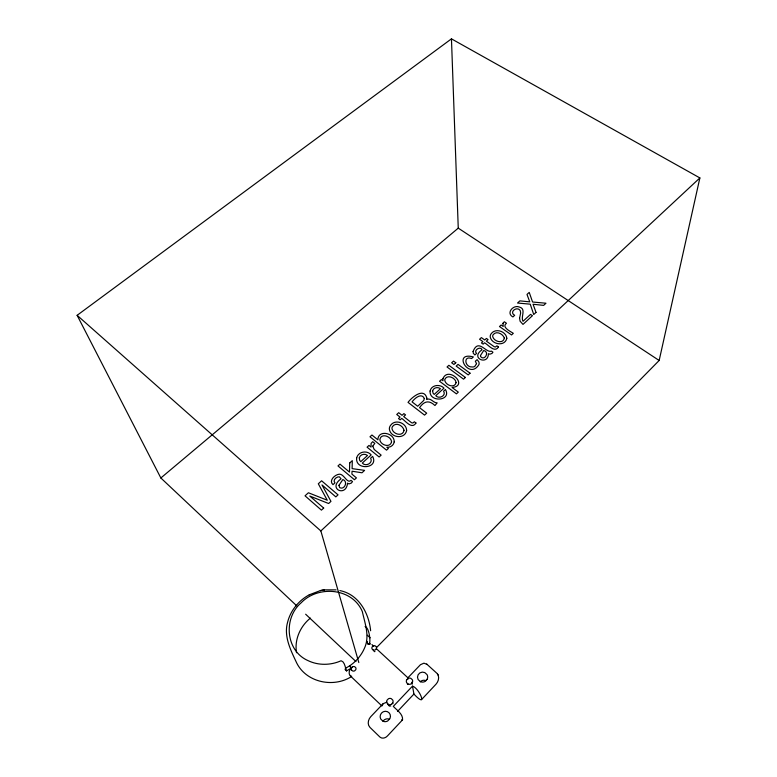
<?xml version="1.0" encoding="UTF-8"?>
<svg xmlns="http://www.w3.org/2000/svg" width="777" height="777" viewBox="0 0 777 777"><rect width="100%" height="100%" fill="white"/><g stroke="black" fill="none" stroke-linecap="round" stroke-linejoin="round"><path stroke-width="1.17" d="M349.601 665.821L351.719 667.899L346.532 670.901C345.328 668.171 344.784 661.48 341.084 660.761C330.701 665.394 318.308 665.617 308.022 660.615C285.547 650.776 283.168 618.065 301.175 602.777C318.055 585.071 352.379 587.849 362.335 611.596C364.928 623.436 369.969 636.334 364.5 648.135C360.732 656.847 353.826 664.16 345.27 668.307M382.498 705.322L382.575 704.739M365.112 626.466C370.988 628.797 371.328 652.855 366.666 641.2C369.23 648.358 368.735 641.239 370.444 644.026M376.524 647.581L659.158 360.479L699.873 177.933L451.456 38.85L77.127 315.316L160.849 477.981L296.814 605.905M412.15 684.187L412.082 682.012M427.039 664.364L423.931 663.169L420.454 664.704L407.896 677.787L407.828 679.389M351.69 676.378C348.096 675.912 348.601 670.056 351.194 668.288L349.553 665.86M406.643 679.904L407.993 678.486A3.176 3.098 -29.7 0 1 410.868 678.37L412.276 679.661A3.176 3.098 -29.7 0 1 412.334 682.497L410.984 683.925A3.176 3.098 -29.7 0 1 408.11 684.032M386.927 702.136L383.187 703.661L370.784 716.656C368.162 719.415 367.026 724.426 369.949 727.369L379.963 737.091C382.206 739.092 385.693 737.985 387.48 735.916L402.544 719.852C403.224 714.15 396.62 709.945 393.308 706.371L412.509 686.14C419.347 688.121 428.457 709.741 413.927 694.055L412.509 686.14M382.808 704.176L383.187 703.661M421.455 699.698L436.014 684.187C438.587 681.439 439.821 676.582 437.13 673.513L426.68 664.044M397.562 711.392L413.927 694.055M358.819 662.548L320.852 530.944L699.873 177.933M310.392 618.123C300.65 625.932 294.706 638.723 296.328 651.243M160.849 477.981L458.255 228.137L451.456 38.85M391.355 704.341L392.735 702.884A3.234 3.127 -43.2 0 0 392.696 699.99L391.287 698.669A3.234 3.127 -43.2 0 0 388.403 698.795L387.014 700.232A3.234 3.127 -43.2 0 0 387.053 703.127L388.451 704.457M352.583 666.802L351.554 667.851A2.38 2.244 -35.4 0 0 351.544 669.959M373.135 645.988L372.115 647.008A2.331 2.214 -27.6 0 0 372.154 649.057L373.135 649.999M309.275 594.803C298.776 600.475 290.588 610.45 287.645 622.076C283.488 636.402 290.821 650.378 296.707 662.995C306.303 682.303 332.906 687.936 350.806 677M402.544 719.852L401.602 719.852M309.304 594.784L320.454 590.569M324.31 589.86L336.082 589.86M390.763 706.011L389.394 705.885M339.879 590.578C358.653 594.308 368.929 613.004 370.629 630.749M407.896 677.787L376.33 648.64M458.255 228.137L659.158 360.479M408.1 684.042L406.692 682.74A3.176 3.098 -29.7 0 1 406.653 679.904M388.558 705.39L389.209 705.827M382.974 721.192L380.701 719.007A5.264 5.089 -49.9 0 1 385.256 711.285A5.264 5.089 -49.9 0 1 389.918 718.628L387.674 720.998A5.264 5.089 -49.9 0 1 382.974 721.192M77.127 315.316L320.852 530.944M367.336 635.217L370.153 637.81M371.94 644.58L373.698 646.202M305.643 614.209L355.963 661.557M345.056 669.492L346.532 670.901M350.31 675.873L381.954 705.992M351.525 669.949L352.544 670.91A2.38 2.244 -35.4 0 0 354.681 670.813L355.711 669.764A2.38 2.244 -35.4 0 0 355.73 667.676L354.71 666.715A2.38 2.244 -35.4 0 0 352.583 666.841M438.189 675.126L437.587 674.028M296.435 652.214L296.493 652.738M392.851 703.02L392.861 703.807M383.634 720.464A5.177 5.002 -53.3 0 1 389.5 719.288M374.961 651.563A1.554 1.467 -28 0 1 374.019 651.456M407.634 684.459A2.535 2.467 -30.5 0 1 407.381 683.731M388.092 704.768A2.574 2.496 -44.1 0 1 387.84 704.02M420.221 681.827A5.002 4.905 -25.7 0 1 425.971 680.681M373.154 649.98A2.331 2.214 -27.6 0 0 375.262 649.893L376.262 648.873A2.331 2.214 -27.6 0 0 376.253 646.833L375.242 645.891A2.331 2.214 -27.6 0 0 373.145 645.998M391.355 704.331A3.234 3.127 -43.2 0 1 388.451 704.457M424.329 398.494L423.776 400.417L417.696 406.235L412.072 401.903C414.345 398.611 421.503 392.23 424.329 398.494M430.079 391.016C429.098 402.865 452.029 400.951 445.444 389.51L443.599 391.21C446.571 395.726 438.84 399.436 435.761 395.707L443.997 388.16C440.035 383.741 431.39 384.848 430.079 391.016M347.504 483.294C346.153 497.591 327.185 488.675 341.064 478.817L339.326 476.796C336.538 476.515 332.294 480.235 334.945 482.876L332.983 484.663C328.399 480.672 334.897 474.572 339.267 474.203C344.026 473.64 347.154 484.226 351.01 480.341L352.515 481.604L351.291 483.1L348.98 483.906L347.504 483.294M519.58 318.22L520.095 321.212L522.999 324.397L532.459 315.685L530.526 314.384L523.018 321.289C520.367 316.899 526.787 308.722 519.143 306.983C513.325 304.487 505.72 313.238 512.917 316.929L514.675 315.316C508.595 312.14 517.268 305.633 520.269 310.664L520.658 312.956L519.58 318.22M349.689 463.014L349.485 472.095L339.967 464.122L337.985 465.928L354.438 479.73L356.429 477.904L351.894 474.106L352.068 471.221L361.985 472.785L364.607 470.367L352.117 468.628L352.302 460.625L349.689 463.014M372.766 446.134L374.193 449.475L381.138 455.128L379.118 456.983L367.074 447.173L368.988 445.425L371.066 447.105L371.076 443.434L372.688 441.686L374.815 443.405L372.766 446.134M473.057 351.544L473.319 353.282L474.864 354.953L476.554 353.409C473.242 350.709 479.788 345.988 481.895 349.31L481.973 349.883C469.541 358.168 488.519 366.006 488.374 353.681L489.801 354.195L491.909 353.486L492.939 352.195L491.433 351.126C485.848 353.36 478.379 337.801 473.057 351.544M432.614 390.889L433.051 393.133L434.207 394.444L440.452 388.723C437.937 386.645 433.391 387.519 432.614 390.889M356.662 457.944C355.108 470.813 379.157 468.638 372.62 456.381L370.619 458.207C373.465 462.975 365.598 467.123 362.315 463.053L371.183 454.914C367.103 449.941 358.1 451.563 356.662 457.944M504.331 338.073C503.37 344.172 494.473 341.695 492.89 337.111A3.662 2.933 0 0 1 493.172 334.712C496.338 330.39 502.972 333.896 504.331 338.073M359.285 457.818L359.634 460.246L360.761 461.674L367.492 455.507C364.86 453.166 360.149 454.331 359.285 457.818M442.919 378.7L442.958 380.759L441.365 379.574L439.549 381.235L456.429 393.861L458.304 392.123L452.078 387.48C469.221 385.868 448.222 365.511 442.919 378.7M480.516 355.468L480.584 356.536C484.401 361.431 490.054 351.923 483.721 350.505L480.516 355.468M404.03 430.303C402.972 436.888 393.453 434.498 392.123 429.166A3.856 3.263 -8 0 1 392.579 426.486C395.911 421.717 403.04 425.611 404.03 430.303M502.952 323.29L503.214 326.466L501.136 325.019L499.465 326.544L511.548 334.955L513.306 333.333C510.8 331.556 501.097 327.195 506.468 323.242L504.341 321.765L502.952 323.29M391.55 441.822C390.2 448.28 380.545 445.134 379.856 439.831C380.623 432.653 391.229 436.111 391.55 441.822M476.544 363.636L474.747 366.433A3.361 2.739 -1.4 0 1 472.095 366.948C464.617 367.395 463.228 355.186 471.59 358.547L473.368 356.934C451.913 351.165 469.172 380.779 478.962 364.53A5.585 4.555 -1.4 0 0 478.661 361.626L477.107 359.634L475.339 361.256L476.544 363.636M338.966 485.314L339.685 487.635C344.444 490.326 348.446 481.371 342.871 479.555L338.966 485.314M456.08 382.663C454.496 388.956 444.823 384.936 444.706 379.759C446.707 373.892 455.72 377.651 456.08 382.663M426.855 398.145L426.592 399.495C430.749 397.309 433.304 403.166 437.169 402.865L434.955 405.536C429.186 399.98 424.242 400.874 419.561 407.672L426.68 413.16L424.553 415.122L408.032 402.369C411.431 397.649 423.951 386.936 426.855 398.145M394.201 441.909C393.784 445.328 390.171 447.746 386.839 447.202L388.383 448.455L386.538 450.155L369.988 436.791L371.94 435.023L377.884 439.821C377.952 429.341 394.638 432.799 394.201 441.909M506.827 338.277C505.05 346.756 492.045 344.706 490.287 337.247A6.614 5.303 0.1 0 1 491.161 333.741C495.454 327.709 506.109 331.313 506.827 338.277M406.633 430.545C404.749 439.714 390.646 437.849 389.394 429.302A6.954 5.905 -8 0 1 390.549 425.388C395.066 418.686 406.604 422.843 406.633 430.545M427.185 679.176L425.029 681.458A5.08 4.963 -22.5 0 1 420.425 681.643L418.133 679.564A5.08 4.963 -22.5 0 1 424.786 672.571L427.049 674.64A5.08 4.963 -22.5 0 1 427.185 679.176M498.504 346.969C494.667 353.321 488.209 344.687 484.566 342.803L483.119 344.124L481.468 342.948L482.915 341.627L479.564 339.258L481.381 337.606L484.722 339.976L486.421 338.432L488.073 339.598L486.373 341.152L494.259 346.736L495.483 346.989L496.892 345.833L498.504 346.969M415.967 423.028C411.936 429.856 405.341 420.726 401.719 418.395L400.145 419.833L398.504 418.541L400.077 417.103L396.736 414.481L398.708 412.694L402.049 415.306L403.904 413.617L405.545 414.899L403.7 416.589L411.567 422.746L412.83 423.028L414.355 421.775L415.967 423.028M323.698 508.061L321.435 510.139L305.031 495.823L308.401 492.764L327.253 500.223L318.308 483.78L321.6 480.788L338.034 494.852L335.829 496.882L321.989 484.935L330.953 501.379L328.632 503.515L309.77 496.056L323.698 508.061M465.413 377.467L463.568 379.166L447.037 366.987L448.883 365.307L465.413 377.467M470.056 373.183L468.191 374.912L456.157 366.093L458.032 364.394L470.056 373.183M536.023 312.403L533.731 314.51L530.244 304.166L517.531 303.03L519.9 300.874L529.759 301.865L526.991 294.434L529.234 292.405L532.585 302.02L545.978 303.224L543.647 305.38L533.071 304.244L536.023 312.403M455.808 362.762L453.933 364.462L451.651 362.791L453.525 361.091L455.808 362.762M324.359 589.85L320.425 590.578L324.359 589.85"/></g></svg>
